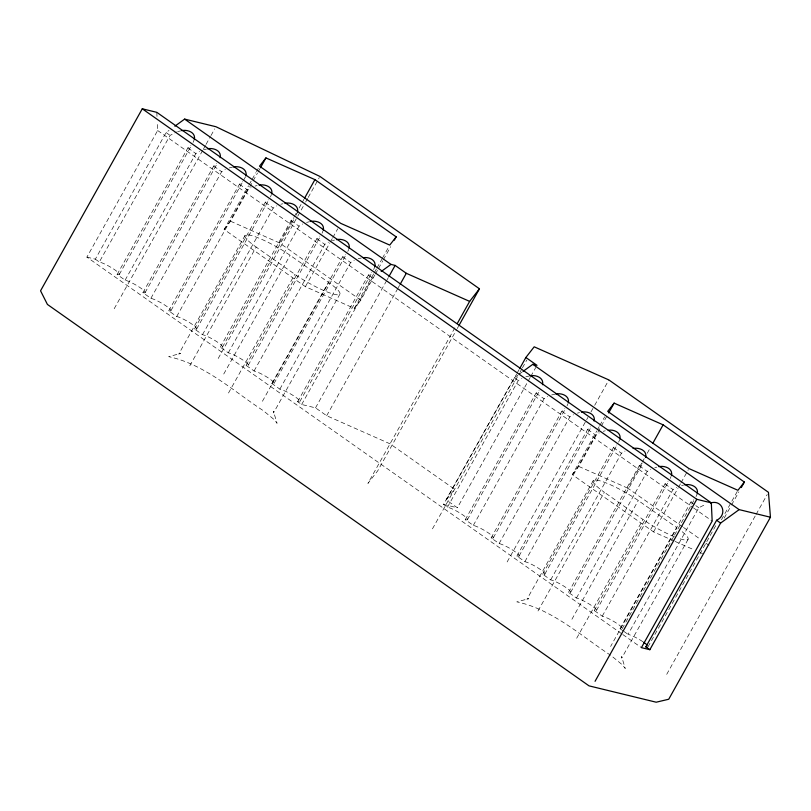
<?xml version="1.0" encoding="UTF-8"?>
<svg xmlns="http://www.w3.org/2000/svg" width="811" height="811" viewBox="0 0 811 811"><rect width="100%" height="100%" fill="white"/><g stroke="black" fill="none" stroke-linecap="round" stroke-linejoin="round"><path stroke-width="0.61" stroke-dasharray="4.05 3.04" d="M193.089 142.432L194.326 139.512M245.49 176.808L170.857 310.826M270.458 196.921L271.279 194.975M296.248 215.087L297.485 212.168M322.048 233.244L322.869 231.297M347.838 251.41L348.659 249.464M373.628 269.576L374.864 266.657M567.061 405.804L567.893 403.858M618.641 442.127L619.472 440.18M670.231 478.46L671.052 476.513M696.02 496.616L697.257 493.696M621.753 633.807L86.889 257.128L157.658 130.51L157.253 122.025M86.889 257.128L95.323 259.175L166.093 132.568L169.012 130.439M530.191 377.47L457.374 507.757L446.263 499.931L454.586 489.256L390.03 443.82L326.691 415.729L315.52 407.862L301.662 404.486L297.657 401.668A12.692 2.159 29.2 0 0 295.457 397.025A12.692 2.159 29.2 0 0 279.866 389.138L271.878 383.512A12.692 2.159 29.2 0 0 269.668 378.869A12.692 2.159 29.2 0 0 254.076 370.972L246.078 365.345A12.692 2.159 29.2 0 0 243.868 360.702A12.692 2.159 29.2 0 0 228.286 352.805L220.288 347.179A12.692 2.159 29.2 0 0 218.078 342.536A12.692 2.159 29.2 0 0 202.497 334.649L194.498 329.013A12.692 2.159 29.2 0 0 192.288 324.38A12.692 2.159 29.2 0 0 176.707 316.483L168.698 310.846A12.692 2.159 29.2 0 0 166.488 306.213A12.692 2.159 29.2 0 0 150.907 298.316L142.918 292.69A12.692 2.159 29.2 0 0 140.709 288.057A12.692 2.159 29.2 0 0 125.117 280.16L117.119 274.524A12.692 2.159 29.2 0 0 114.909 269.891A12.692 2.159 29.2 0 0 99.327 261.994L170.087 135.386L176.676 131.98M117.119 274.524L187.878 147.916L190.889 145.301M119.278 274.503L191.244 145.727M125.117 280.16L195.877 153.543L199.496 151.353M114.199 308.727L202.973 149.883M203.591 148.778L205.436 145.473M206.055 144.368L210.373 136.643M210.992 135.538L214.692 128.919M142.918 292.69L213.678 166.083L216.679 163.457M145.068 292.67L217.034 163.893M150.907 298.316L221.667 171.709L225.286 169.519M168.698 310.846L239.468 184.239L242.469 181.623M374.824 275.051L360.794 300.161L354.366 308.403L305.382 286.678L224.14 229.462L248.541 185.8M249.149 184.705L251.592 180.346M252.201 179.251L255.86 172.702M256.479 171.608L258.303 168.333M176.707 316.483L247.456 189.875L251.075 187.686M224.14 229.462L230.567 221.221L252.535 181.928M253.144 180.833L257.411 173.189M258.02 172.104L259.855 168.82M245.104 235.362L178.755 354.062L180.6 353.464L168.627 356.647C204.757 364.311 233.274 391.084 263.281 410.65L274.513 419.885L277.058 423.281L273.429 411.289L273.5 412.961L339.839 294.261M194.498 329.013L265.258 202.405L268.269 199.79M196.657 328.992L268.613 200.226M202.497 334.649L273.256 208.042L276.865 205.842M189.825 365.761L256.164 247.061A32.197 5.484 29.2 0 1 250.558 235.291A32.197 5.484 29.2 0 1 290.095 255.313L328.779 282.563A32.197 5.484 29.2 0 1 334.385 294.322A32.197 5.484 29.2 0 1 294.849 274.3L256.164 247.061M220.288 347.179L291.048 220.572L294.058 217.946M360.794 300.161L279.552 242.945L293.582 217.835M294.19 216.75L296.633 212.381M299.077 208.011L301.51 203.652M302.128 202.557L303.953 199.283M222.437 347.149L293.795 219.487M218.21 358.462L297.13 217.267M297.738 216.172L305.139 202.932M305.757 201.827L307.602 198.523M308.221 197.418L319.321 177.558M228.286 352.805L299.046 226.198L302.655 224.008M223.755 374.013L290.095 255.313M228.509 393L294.849 274.3M246.078 365.345L316.837 238.738L319.848 236.113M248.227 365.315L320.203 236.548M254.076 370.972L324.836 244.364L328.445 242.175M305.382 286.678L329.783 243.016M330.401 241.921L332.226 238.647M332.834 237.562L337.721 228.824M271.878 383.512L342.627 256.894L345.638 254.279M262.44 401.263L328.779 282.563M274.027 383.481L345.993 254.715M279.866 389.138L350.626 262.531L354.245 260.341M297.657 401.668L368.427 275.061L371.428 272.445M299.817 401.638L371.783 272.881M354.366 308.403L373.891 273.469M374.5 272.384L376.334 269.11M376.943 268.015L381.819 259.287M382.427 258.192L389.138 246.189M301.662 404.486L372.421 277.879L375.351 275.75M375.442 273.966L377.875 269.597M378.484 268.502L382.762 260.868M383.37 259.773L390.689 246.676M315.52 407.862L386.492 280.88M387.1 279.775L388.337 277.565M326.691 415.729L397.664 288.746M398.282 287.641L399.509 285.442M454.829 327.887L367.92 483.397L377.733 470.806L456.644 329.611M457.262 328.506L458.499 326.306M623.061 630.826L620.06 628.707A12.692 2.159 29.2 0 0 617.85 624.075A12.692 2.159 29.2 0 0 602.259 616.178L594.26 610.541A12.692 2.159 29.2 0 0 592.06 605.908A12.692 2.159 29.2 0 0 576.469 598.011L568.491 592.385A12.692 2.159 29.2 0 0 566.281 587.752A12.692 2.159 29.2 0 0 550.689 579.855L542.671 574.208A12.692 2.159 29.2 0 0 540.461 569.565A12.692 2.159 29.2 0 0 524.879 561.668L516.911 556.062A12.692 2.159 29.2 0 0 514.701 551.429A12.692 2.159 29.2 0 0 499.11 543.532L491.121 537.906A12.692 2.159 29.2 0 0 488.911 533.273A12.692 2.159 29.2 0 0 473.32 525.386L465.25 519.699A12.692 2.159 29.2 0 0 463.04 515.056A12.692 2.159 29.2 0 0 447.459 507.149L443.516 504.391L514.275 377.774L518.178 374.935M446.263 499.931L516.607 374.064M517.225 372.959L519.081 369.644M432.476 528.823L519.385 373.313M520.003 372.208L521.858 368.893M522.466 367.799L526.795 360.064M530.81 376.365L535.747 367.535M473.32 525.386L544.069 398.759L547.678 396.569M491.121 537.906L561.861 411.289L564.872 408.673M493.27 537.886L565.835 408.004M499.11 543.532L569.859 416.915L573.468 414.725M507.149 561.942L586.059 420.747M586.677 419.642L587.904 417.442M590.986 411.927L594.068 406.412M594.686 405.307L608.868 379.933M516.911 556.062L587.651 429.455L590.661 426.829M519.06 556.042L591.006 427.265M674.073 540.978L653.575 531.884L572.333 474.668L596.734 431.006M597.342 429.921L599.167 426.647M599.775 425.552L604.661 416.824M572.333 474.668L578.76 466.426L608.037 414.036M593.287 480.568L526.947 599.268L528.782 598.68L516.81 601.863C552.544 609.416 580.808 635.753 610.46 655.146M550.689 579.855L621.439 453.248L625.048 451.058M538.007 610.967L604.347 492.267A32.197 5.484 29.2 0 1 598.741 480.497A32.197 5.484 29.2 0 1 638.277 500.519L676.962 527.768L610.622 646.468M568.491 592.385L639.23 465.778L642.241 463.162M682.517 526.724L627.744 488.151L641.775 463.051M642.383 461.956L644.208 458.681M647.259 453.227L649.702 448.858M570.64 592.365L642.596 463.598M576.469 598.011L647.229 471.414L650.838 469.214M571.937 619.229L638.277 500.519M576.692 638.216L643.032 519.516L604.347 492.267M594.26 610.541L665.02 483.944L668.031 481.328M596.42 610.521L668.386 481.754M602.259 616.178L673.018 489.57L676.638 487.381M653.575 531.884L677.976 488.222M678.584 487.137L680.409 483.863M681.027 482.768L688.346 469.67M620.06 628.707L690.82 502.11L693.821 499.485M622.209 628.687L625.291 623.183M625.899 622.088L639.433 597.869M640.051 596.774L653.585 572.556M654.193 571.461L673.88 536.243M674.488 535.138L694.175 499.921M642.839 641.694A12.692 2.159 29.2 0 0 628.049 634.344L698.808 507.737L706.401 503.935M688.032 539.467L621.682 658.167L621.611 656.505L625.251 668.497L622.696 665.101L611.474 655.866M647.999 646.854L716.894 523.592M721.466 519.77L737.331 491.395M724.233 518.077L730.944 506.074M731.552 504.979L738.872 491.882M666.723 674.326L755.497 515.482M756.116 514.387L767.216 494.528M447.459 507.149L518.27 380.582L521.878 378.392M465.25 519.699L536.061 393.122L539.072 390.507M467.4 519.669L539.416 390.932M524.879 561.668L595.639 435.081L599.258 432.892M542.671 574.208L613.44 447.611L616.451 444.996M544.82 574.178L616.796 445.432M519.152 374.236L522.081 372.107M177.67 131.575L180.721 130.875M203.47 149.741L206.511 149.042M229.26 167.907L232.301 167.208M255.049 186.064L257.077 185.597M280.839 204.23L282.877 203.764M306.629 222.396L309.68 221.697M332.419 240.553L334.456 240.097M358.219 258.719L361.26 258.02M525.852 376.78L528.904 376.081M551.652 394.947L554.704 394.258M577.442 413.113L579.48 412.647M603.232 431.28L605.27 430.813M654.822 467.602L656.849 467.136M681.625 485.536L683.653 485.069M443.516 504.391L457.374 507.757M230.567 221.221L279.552 242.945M578.76 466.426L627.744 488.151M675.218 541.484L693.446 549.564M700.278 552.595L702.559 553.609M166.093 132.568L170.087 135.386M187.878 147.916L195.877 153.543M213.678 166.083L221.667 171.709M239.468 184.239L247.456 189.875M265.258 202.405L273.256 208.042M291.048 220.572L299.046 226.198M316.837 238.738L324.836 244.364M342.627 256.894L350.626 262.531M368.427 275.061L372.421 277.879M514.275 377.774L518.27 380.582M536.061 393.122L544.069 398.759M561.861 411.289L569.859 416.915M587.651 429.455L595.639 435.081M613.44 447.611L621.439 453.248M639.23 465.778L647.229 471.414M665.02 483.944L673.018 489.57M690.82 502.11L694.814 504.918M695.818 505.628L698.808 507.737M157.658 130.51L692.513 507.189M693.547 507.919L712.17 521.037M683.531 527.444L699.822 538.909M705.925 543.218L708.986 545.367M95.323 259.175L99.327 261.994M622.787 634.526L641.41 647.644M624.054 631.526L628.049 634.344M156.807 112.334L157.03 117.179M682.223 531.742A32.197 5.484 29.2 0 1 677.408 537.926M674.357 536.74A32.197 5.484 29.2 0 1 643.032 519.516"/><path stroke-width="1.22" d="M194.326 139.512C196.08 132.406 187.361 129.344 181.735 130.642M220.116 157.669C221.869 150.562 213.151 147.511 207.525 148.808M245.905 175.835C247.659 168.729 238.941 165.667 233.325 166.975M271.695 194.001C273.449 186.895 264.731 183.833 259.114 185.141M297.485 212.168C299.249 205.051 290.52 202 284.904 203.297M323.275 230.324C325.039 223.218 316.32 220.166 310.694 221.464M349.075 248.49C350.828 241.384 342.11 238.322 336.484 239.63M374.864 266.657C376.578 260.037 368.701 256.611 363.247 257.746M542.508 384.718C544.262 377.612 535.544 374.55 529.918 375.858M568.298 402.885C570.052 395.778 561.334 392.717 555.717 394.024M594.088 421.051C595.852 413.934 587.134 410.883 581.507 412.181M619.878 439.207C621.591 432.587 613.714 429.171 608.27 430.306M645.678 457.374C647.431 450.267 638.713 447.206 633.087 448.513M671.467 475.54C673.221 468.423 664.503 465.372 658.877 466.67M697.257 493.696C699.011 486.59 690.293 483.538 684.677 484.836M770.45 517.236L739.145 509.622L720.604 523.085L649.844 649.692L641.41 647.644L712.17 521.037L711.318 502.85L156.807 112.334L142.27 108.796L40.55 290.804L47.423 304.439L589.029 685.863L656.19 702.204L668.73 699.244L770.45 517.236L768.453 492.318L608.868 379.933L534.196 346.814L525.863 357.499L519.699 368.539M260.463 167.735L265.947 157.912L314.932 179.636L396.173 236.853L394.349 240.127M304.561 198.188L314.932 179.636M388.956 276.47L395.129 265.42L406.301 273.297L469.64 301.388L479.453 288.797L319.94 176.453L215.919 126.719L184.624 119.105L174.872 126.192M400.127 284.337L406.301 273.297M457.303 323.467L469.64 301.388M459.107 325.201L479.453 288.797M608.645 412.941L614.14 403.118L663.124 424.842L744.366 482.058L741.315 487.523M652.754 443.404L663.124 424.842M595.061 681.311L696.791 499.312L711.318 502.85M649.844 649.692L645.85 646.884L716.61 520.267C727.761 515.086 722.753 499.13 710.466 503.002M265.947 157.912L259.52 166.154L340.772 223.37L389.746 245.094L396.173 236.853M614.14 403.118L607.713 411.359L688.955 468.576L737.939 490.3L744.366 482.058M381.2 271.492L390.963 264.406L395.129 265.42M523.054 371.397L532.817 364.311L536.983 365.325L525.863 357.499M184.624 119.105L390.963 264.406M532.817 364.311L739.145 509.622M142.27 108.796L696.791 499.312M716.61 520.267L720.604 523.085M647.279 647.087A12.692 2.159 29.2 0 1 645.85 646.884M643.64 642.241A12.692 2.159 29.2 0 1 647.188 645.15"/></g></svg>
